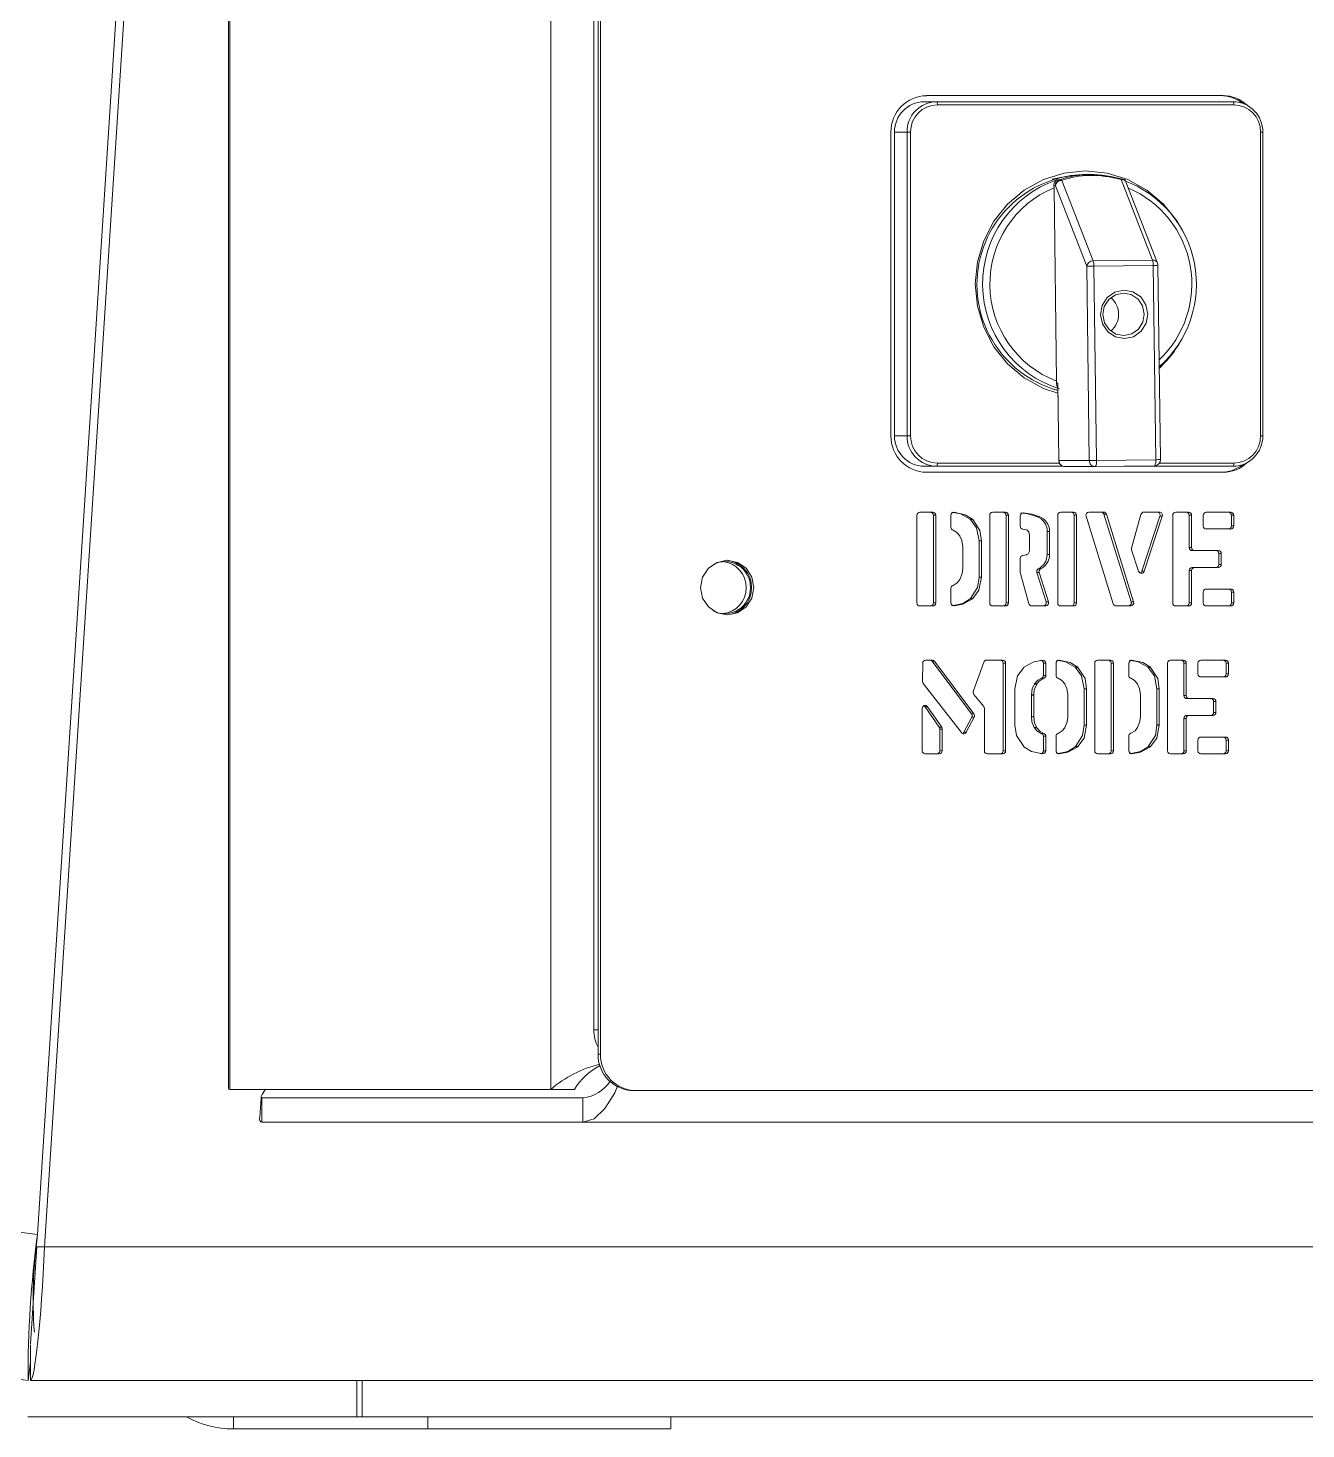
# Model space of a CAD drawing. Header units: millimetres. Extents: x 0 to 197, y 0 to 196.
# Drawn here: x 75.11 to 80.37, y 146.33 to 152.1 of the extents above; entities that cross this region are included whole.
import ezdxf

# ---------------------------------------------------------------- set-up
doc = ezdxf.new("R2010")
doc.units = ezdxf.units.MM

msp = doc.modelspace()

# ---------------------------------------------------------------- linework, layer by layer
at = {"color": 7, "linetype": 'Continuous', "lineweight": 15}
for p, q in [((75.9398, 156.3558), (75.9398, 147.7327)), ((75.9453, 147.7296), (75.9453, 156.3589)), ((77.2664, 147.7296), (77.2664, 156.3589)), ((77.4432, 156.2143), (77.4432, 147.9743)), ((77.4605, 156.2143), (77.4605, 147.8743)), ((77.4605, 156.2143), (77.4605, 147.9743)), ((77.4703, 156.2143), (77.4703, 147.8743)), ((75.1832, 147.0818), (75.7574, 155.9818)), ((75.7151, 155.8318), (75.1539, 147.1318)), ((80.0328, 151.8193), (78.8125, 151.8193)), ((78.8028, 151.7943), (78.8543, 151.7943)), ((78.8543, 151.7943), (80.0745, 151.7943)), ((80.0772, 151.7818), (78.857, 151.7818)), ((78.6661, 151.6693), (78.6661, 150.4193)), ((78.6807, 151.6693), (78.6807, 150.4193)), ((78.7323, 151.6693), (78.6807, 151.6693)), ((78.7323, 150.4193), (78.7323, 151.6693)), ((78.7472, 151.6693), (78.7323, 151.6693)), ((78.7472, 151.6693), (78.7472, 150.4193)), ((80.1871, 150.4193), (80.1871, 151.6693)), ((80.1968, 150.4193), (80.1968, 151.6693)), ((79.3485, 151.4725), (79.3595, 151.4725)), ((79.4874, 151.4943), (79.4563, 151.4943)), ((79.7424, 151.1423), (79.6135, 151.4738)), ((79.7633, 151.1297), (79.6304, 151.4714)), ((79.3367, 151.4484), (79.3371, 151.4399)), ((79.3426, 151.4484), (79.3367, 151.4484)), ((79.3371, 151.4399), (79.3476, 150.6446)), ((79.4716, 151.117), (79.3426, 151.4484)), ((79.3695, 151.4704), (79.4984, 151.1389)), ((79.4984, 151.1389), (79.7424, 151.1423)), ((79.4821, 150.3173), (79.4716, 151.117)), ((79.7454, 151.1207), (79.5014, 151.1173)), ((79.5014, 151.1173), (79.512, 150.3176)), ((79.756, 150.321), (79.7454, 151.1207)), ((79.7756, 150.3214), (79.765, 151.121)), ((79.33, 150.6133), (79.353, 150.6069)), ((79.3476, 150.6446), (79.3475, 150.6361)), ((79.3475, 150.6361), (79.3532, 150.6361)), ((79.3527, 150.6307), (79.3568, 150.3173)), ((79.3532, 150.6361), (79.3574, 150.3173)), ((78.6807, 150.4193), (78.7323, 150.4193)), ((78.7472, 150.4193), (78.7323, 150.4193)), ((79.512, 150.3176), (79.756, 150.321)), ((78.8543, 150.2943), (78.8028, 150.2943)), ((78.8125, 150.2693), (80.0328, 150.2693)), ((79.3729, 150.2943), (78.8543, 150.2943)), ((79.3574, 150.3173), (79.4821, 150.3173)), ((79.5069, 150.2926), (79.3821, 150.2926)), ((79.7509, 150.296), (79.5069, 150.2926)), ((80.0745, 150.2943), (79.6239, 150.2943)), ((78.7731, 149.7318), (78.7731, 150.0926)), ((78.7853, 150.1051), (78.8382, 150.1051)), ((78.8504, 150.0926), (78.8406, 150.0926)), ((78.8406, 149.7318), (78.8406, 150.0926)), ((78.8504, 150.0926), (78.8504, 149.7318)), ((78.9132, 150.0423), (78.9132, 150.0922)), ((79.0725, 149.7318), (79.0725, 150.0926)), ((79.0847, 150.1051), (79.1376, 150.1051)), ((79.1498, 150.0926), (79.14, 150.0926)), ((79.14, 149.7318), (79.14, 150.0926)), ((79.1498, 150.0926), (79.1498, 149.7318)), ((79.1981, 150.0478), (79.1981, 150.0895)), ((79.2654, 150.0877), (79.2752, 150.0877)), ((79.2757, 150.0875), (79.2659, 150.0875)), ((79.3526, 149.7318), (79.3526, 150.0926)), ((79.3648, 150.1051), (79.4177, 150.1051)), ((79.4299, 150.0926), (79.4201, 150.0926)), ((79.4201, 149.7318), (79.4201, 150.0926)), ((79.4299, 150.0926), (79.4299, 149.7318)), ((79.5809, 149.728), (79.4688, 150.0888)), ((79.4804, 150.1051), (79.5409, 150.1051)), ((79.5526, 150.0964), (79.5428, 150.0964)), ((79.6549, 149.7356), (79.5428, 150.0964)), ((79.5526, 150.0964), (79.6647, 149.7356)), ((79.656, 149.9575), (79.6951, 150.0961)), ((79.6988, 149.8619), (79.7729, 150.0887)), ((79.7068, 150.1051), (79.7711, 150.1051)), ((79.7827, 150.0887), (79.7086, 149.8619)), ((79.7827, 150.0887), (79.7729, 150.0887)), ((79.8259, 149.7318), (79.8259, 150.0926)), ((79.8381, 150.1051), (79.8909, 150.1051)), ((79.9031, 150.0926), (79.8934, 150.0926)), ((79.8934, 149.9593), (79.8934, 150.0926)), ((79.9031, 150.0926), (79.9031, 149.9593)), ((79.9514, 150.0484), (79.9514, 150.0926)), ((79.9636, 150.1051), (80.0648, 150.1051)), ((80.077, 150.0926), (80.0672, 150.0926)), ((80.0672, 150.0484), (80.0672, 150.0926)), ((80.077, 150.0926), (80.077, 150.0484)), ((78.9925, 150.0757), (79.0023, 150.0757)), ((79.0029, 150.0752), (78.9931, 150.0752)), ((80.0648, 150.0359), (79.9636, 150.0359)), ((80.0672, 150.0484), (80.077, 150.0484)), ((79.029, 149.987), (79.0387, 149.987)), ((79.0387, 149.9868), (79.029, 149.9868)), ((79.029, 149.8382), (79.029, 149.9868)), ((79.0387, 149.9868), (79.0387, 149.8382)), ((79.2367, 149.952), (79.2367, 150.0098)), ((79.3091, 150.0261), (79.3188, 150.0261)), ((79.3188, 150.0257), (79.3091, 150.0257)), ((79.3091, 149.9309), (79.3091, 150.0257)), ((79.3188, 150.0257), (79.3188, 149.9309)), ((78.9615, 149.873), (78.9615, 149.9617)), ((79.1981, 149.8567), (79.1981, 149.9143)), ((79.3091, 149.9309), (79.3188, 149.9309)), ((79.3188, 149.9305), (79.3091, 149.9305)), ((79.6855, 149.8618), (79.6561, 149.95)), ((79.8934, 149.9593), (79.9031, 149.9593)), ((79.9153, 149.9468), (79.9056, 149.9468)), ((79.9153, 149.9468), (80.0131, 149.9468)), ((80.0253, 149.9343), (80.0155, 149.9343)), ((80.0155, 149.8901), (80.0155, 149.9343)), ((80.0253, 149.9343), (80.0253, 149.8901)), ((79.2764, 149.8571), (79.2666, 149.8571)), ((79.3047, 149.7356), (79.2666, 149.8571)), ((79.2722, 149.8718), (79.2819, 149.8718)), ((79.2764, 149.8571), (79.3145, 149.7356)), ((79.6988, 149.8619), (79.7086, 149.8619)), ((79.9031, 149.8651), (79.8934, 149.8651)), ((79.8934, 149.7318), (79.8934, 149.8651)), ((79.9031, 149.8651), (79.9031, 149.7318)), ((79.9056, 149.8776), (79.9153, 149.8776)), ((80.0131, 149.8776), (79.9153, 149.8776)), ((80.0155, 149.8901), (80.0253, 149.8901)), ((79.029, 149.8382), (79.0387, 149.8382)), ((79.0387, 149.838), (79.029, 149.838)), ((79.2336, 149.7283), (79.1986, 149.8532)), ((78.9132, 149.7322), (78.9132, 149.792)), ((79.0023, 149.7487), (78.9925, 149.7487)), ((78.9931, 149.7492), (79.0029, 149.7492)), ((79.9514, 149.7318), (79.9514, 149.776)), ((79.9636, 149.7885), (80.0648, 149.7885)), ((80.077, 149.776), (80.0672, 149.776)), ((80.0672, 149.7318), (80.0672, 149.776)), ((80.077, 149.776), (80.077, 149.7318)), ((78.8382, 149.7193), (78.7853, 149.7193)), ((78.8406, 149.7318), (78.8504, 149.7318)), ((79.1376, 149.7193), (79.0847, 149.7193)), ((79.14, 149.7318), (79.1498, 149.7318)), ((79.3028, 149.7193), (79.2453, 149.7193)), ((79.3047, 149.7356), (79.3145, 149.7356)), ((79.4177, 149.7193), (79.3648, 149.7193)), ((79.4201, 149.7318), (79.4299, 149.7318)), ((79.6531, 149.7193), (79.5925, 149.7193)), ((79.6549, 149.7356), (79.6647, 149.7356)), ((79.8909, 149.7193), (79.8381, 149.7193)), ((79.8934, 149.7318), (79.9031, 149.7318)), ((80.0648, 149.7193), (79.9636, 149.7193)), ((80.0672, 149.7318), (80.077, 149.7318)), ((78.7965, 149.4076), (78.7967, 149.4837)), ((78.8089, 149.4961), (78.8357, 149.4961)), ((78.8454, 149.4912), (78.8356, 149.4912)), ((78.9976, 149.2753), (78.8356, 149.4912)), ((78.8454, 149.4912), (79.0073, 149.2753)), ((79.0595, 149.4961), (79.1255, 149.4961)), ((79.1377, 149.4836), (79.128, 149.4836)), ((79.128, 149.1228), (79.128, 149.4836)), ((79.1377, 149.4836), (79.1377, 149.1228)), ((79.3034, 149.4832), (79.2937, 149.4832)), ((79.2937, 149.4333), (79.2937, 149.4832)), ((79.3034, 149.4832), (79.3034, 149.4333)), ((79.3454, 149.4332), (79.3454, 149.4832)), ((79.4248, 149.4666), (79.4346, 149.4666)), ((79.4351, 149.4661), (79.4254, 149.4661)), ((79.5047, 149.1228), (79.5047, 149.4836)), ((79.5169, 149.4961), (79.5698, 149.4961)), ((79.582, 149.4836), (79.5722, 149.4836)), ((79.5722, 149.1228), (79.5722, 149.4836)), ((79.582, 149.4836), (79.582, 149.1228)), ((79.6448, 149.4333), (79.6448, 149.4832)), ((79.7241, 149.4667), (79.7339, 149.4667)), ((79.7345, 149.4662), (79.7247, 149.4662)), ((79.8041, 149.1228), (79.8041, 149.4836)), ((79.8163, 149.4961), (79.8692, 149.4961)), ((79.8814, 149.4836), (79.8716, 149.4836)), ((79.8716, 149.3503), (79.8716, 149.4836)), ((79.8814, 149.4836), (79.8814, 149.3503)), ((79.9297, 149.4394), (79.9297, 149.4836)), ((79.9419, 149.4961), (80.043, 149.4961)), ((80.0552, 149.4836), (80.0455, 149.4836)), ((80.0455, 149.4394), (80.0455, 149.4836)), ((80.0552, 149.4836), (80.0552, 149.4394)), ((78.956, 149.198), (78.7991, 149.3998)), ((79.2661, 149.3974), (79.2563, 149.3974)), ((79.2566, 149.3979), (79.2664, 149.3979)), ((79.2948, 149.4213), (79.2851, 149.4213)), ((79.2937, 149.4333), (79.3034, 149.4333)), ((80.043, 149.4269), (79.9419, 149.4269)), ((80.0455, 149.4394), (80.0552, 149.4394)), ((79.048, 149.3047), (79.0072, 149.3552)), ((79.1764, 149.2289), (79.1764, 149.3775)), ((79.2439, 149.3529), (79.2536, 149.3529)), ((79.2536, 149.3525), (79.2439, 149.3525)), ((79.2439, 149.2634), (79.2439, 149.3525)), ((79.2536, 149.3525), (79.2536, 149.2634)), ((79.3937, 149.2634), (79.3937, 149.3525)), ((79.4612, 149.3778), (79.4709, 149.3778)), ((79.4709, 149.3776), (79.4612, 149.3776)), ((79.4612, 149.2288), (79.4612, 149.3776)), ((79.4709, 149.3776), (79.4709, 149.2288)), ((79.6931, 149.264), (79.6931, 149.3527)), ((79.7606, 149.378), (79.7703, 149.378)), ((79.7703, 149.3778), (79.7606, 149.3778)), ((79.7606, 149.2292), (79.7606, 149.3778)), ((79.7703, 149.3778), (79.7703, 149.2292)), ((79.8716, 149.3503), (79.8814, 149.3503)), ((79.8936, 149.3378), (79.8838, 149.3378)), ((79.8936, 149.3378), (79.9914, 149.3378)), ((78.7949, 149.1228), (78.7949, 149.2973)), ((78.8171, 149.3044), (78.8073, 149.3044)), ((78.865, 149.2198), (78.8073, 149.3044)), ((78.8171, 149.3044), (78.8748, 149.2198)), ((79.0508, 149.1228), (79.0508, 149.2968)), ((80.0036, 149.3253), (79.9938, 149.3253)), ((79.9938, 149.2811), (79.9938, 149.3253)), ((79.9938, 149.2811), (80.0036, 149.2811)), ((80.0036, 149.3253), (80.0036, 149.2811)), ((78.9666, 149.1999), (78.9987, 149.2618)), ((79.0084, 149.2618), (78.9763, 149.1999)), ((78.9976, 149.2753), (79.0073, 149.2753)), ((79.0084, 149.2618), (78.9987, 149.2618)), ((79.2439, 149.2634), (79.2536, 149.2634)), ((79.2536, 149.263), (79.2439, 149.263)), ((79.4612, 149.2288), (79.4709, 149.2288)), ((79.4709, 149.2286), (79.4612, 149.2286)), ((79.7606, 149.2292), (79.7703, 149.2292)), ((79.7703, 149.229), (79.7606, 149.229)), ((79.8814, 149.2561), (79.8716, 149.2561)), ((79.8716, 149.1228), (79.8716, 149.2561)), ((79.8814, 149.2561), (79.8814, 149.1228)), ((79.8838, 149.2686), (79.8936, 149.2686)), ((79.9914, 149.2686), (79.8936, 149.2686)), ((54.5492, 149.1962), (75.1152, 146.5318)), ((78.865, 149.2198), (78.8748, 149.2198)), ((78.877, 149.2126), (78.8672, 149.2126)), ((78.8672, 149.1228), (78.8672, 149.2126)), ((78.877, 149.2126), (78.877, 149.1228)), ((78.9666, 149.1999), (78.9763, 149.1999)), ((79.256, 149.2182), (79.2658, 149.2182)), ((79.2661, 149.2177), (79.2563, 149.2177)), ((79.2849, 149.1945), (79.2947, 149.1945)), ((79.3034, 149.1825), (79.2937, 149.1825)), ((79.2937, 149.1232), (79.2937, 149.1825)), ((79.3034, 149.1825), (79.3034, 149.1232)), ((79.3454, 149.1232), (79.3454, 149.1828)), ((79.6448, 149.1232), (79.6448, 149.183)), ((79.9297, 149.1228), (79.9297, 149.167)), ((79.9419, 149.1795), (80.043, 149.1795)), ((80.0552, 149.167), (80.0455, 149.167)), ((80.0455, 149.1228), (80.0455, 149.167)), ((80.0552, 149.167), (80.0552, 149.1228)), ((78.8648, 149.1103), (78.8071, 149.1103)), ((78.8672, 149.1228), (78.877, 149.1228)), ((79.1255, 149.1103), (79.063, 149.1103)), ((79.128, 149.1228), (79.1377, 149.1228)), ((79.2937, 149.1232), (79.3034, 149.1232)), ((79.4345, 149.1395), (79.4248, 149.1395)), ((79.4254, 149.14), (79.4352, 149.14)), ((79.5698, 149.1103), (79.5169, 149.1103)), ((79.5722, 149.1228), (79.582, 149.1228)), ((79.7339, 149.1397), (79.7241, 149.1397)), ((79.7247, 149.1402), (79.7345, 149.1402)), ((79.8692, 149.1103), (79.8163, 149.1103)), ((79.8716, 149.1228), (79.8814, 149.1228)), ((80.043, 149.1103), (79.9419, 149.1103)), ((80.0455, 149.1228), (80.0552, 149.1228)), ((77.4432, 147.9743), (77.4605, 147.9743)), ((77.4605, 147.8743), (77.4703, 147.8743)), ((75.9453, 147.7296), (77.2664, 147.7296)), ((77.364, 147.7296), (77.2664, 147.7296)), ((77.6167, 147.7243), (77.6069, 147.7243)), ((77.6167, 147.7243), (94.2021, 147.7243)), ((76.0774, 147.5943), (76.0774, 147.6943)), ((76.0774, 147.6943), (77.3985, 147.6943)), ((77.3985, 147.6943), (77.3985, 147.5943)), ((77.3985, 147.5943), (76.0774, 147.5943)), ((94.2663, 147.5943), (77.3985, 147.5943)), ((75.1249, 146.6818), (75.1507, 147.0818)), ((75.1507, 147.0818), (75.1832, 147.0818)), ((75.1249, 146.6781), (75.1249, 146.5318)), ((75.1249, 146.6065), (75.1152, 146.5318)), ((75.1249, 146.5318), (75.4749, 146.5318)), ((75.4749, 146.5318), (76.4678, 146.5318)), ((76.4678, 146.5318), (76.4678, 146.3818)), ((76.4894, 146.5318), (76.4678, 146.5318)), ((76.4894, 146.3818), (76.4894, 146.5318)), ((76.4894, 146.5318), (81.6081, 146.5318)), ((75.1144, 146.3818), (76.4678, 146.3818)), ((76.4678, 146.3818), (76.4894, 146.3818)), ((76.4894, 146.3818), (81.6081, 146.3818)), ((76.7603, 146.3818), (76.7603, 146.3318)), ((77.7603, 146.3318), (77.7603, 146.3818)), ((75.9603, 146.3318), (76.7603, 146.3318)), ((76.7603, 146.3318), (77.7603, 146.3318))]:
    msp.add_line(p, q, dxfattribs=at)
at = {"color": 8, "linetype": 'Continuous', "lineweight": 15}
for p, q in [((80.1968, 151.6693), (80.1871, 151.6693)), ((80.1968, 150.4193), (80.1871, 150.4193)), ((78.857, 150.3068), (79.3593, 150.3068)), ((79.7711, 150.3068), (80.0772, 150.3068)), ((78.9261, 150.1047), (78.9247, 150.1047)), ((79.2109, 150.102), (79.2097, 150.102)), ((54.7833, 149.7708), (75.1539, 147.1318)), ((78.9247, 149.7197), (78.9261, 149.7197)), ((79.3583, 149.4957), (79.3569, 149.4957)), ((79.6577, 149.4957), (79.6563, 149.4957)), ((79.3569, 149.1107), (79.3583, 149.1107)), ((79.6563, 149.1107), (79.6577, 149.1107)), ((75.1832, 147.0818), (153.5584, 147.0818)), ((75.9603, 146.3818), (75.9603, 146.3318))]:
    msp.add_line(p, q, dxfattribs=at)
at = {"color": 8, "linetype": 'Continuous', "lineweight": 15, "flags": 128}
for points in [[(79.3531, 150.5942), (79.2934, 150.6147), (79.2149, 150.6576), (79.1461, 150.7155), (79.0897, 150.7859), (79.0477, 150.8663), (79.0219, 150.9536), (79.0132, 151.0443), (79.0219, 151.135), (79.0477, 151.2222), (79.0897, 151.3026), (79.1461, 151.3731), (79.2149, 151.4309), (79.2934, 151.4739), (79.3786, 151.5003), (79.4671, 151.5093), (79.5557, 151.5003), (79.6408, 151.4739), (79.7193, 151.4309), (79.7881, 151.3731), (79.8445, 151.3026), (79.8772, 151.2437)], [(79.3574, 150.3173), (79.3568, 150.3173), (79.3568, 150.3173)]]:
    msp.add_lwpolyline(points, dxfattribs=at)
at = {"color": 7, "linetype": 'Continuous', "lineweight": 15, "flags": 128}
for points in [[(79.4563, 151.4943), (79.4059, 151.4913), (79.33, 151.4753)], [(79.5472, 151.4871), (79.501, 151.4944), (79.4563, 151.4968)], [(79.6254, 151.4741), (79.629, 151.4724), (79.6302, 151.4713)], [(79.6274, 150.8193), (79.5899, 150.8264), (79.558, 150.8476), (79.5364, 150.8798), (79.5284, 150.9179), (79.5354, 150.9563), (79.5561, 150.989), (79.5875, 151.0111), (79.6247, 151.0193), (79.6622, 151.0122), (79.6941, 150.9909), (79.7157, 150.9588), (79.7237, 150.9206), (79.7167, 150.8823), (79.696, 150.8495), (79.6646, 150.8274), (79.6274, 150.8193)], [(79.6245, 150.8318), (79.6571, 150.8389), (79.6845, 150.8583), (79.7027, 150.8869), (79.7087, 150.9205), (79.7018, 150.9539), (79.6829, 150.982), (79.6549, 151.0006), (79.6222, 151.0068), (79.5896, 150.9997), (79.5621, 150.9803), (79.544, 150.9517), (79.5379, 150.9181), (79.5449, 150.8847), (79.5638, 150.8566), (79.5917, 150.838), (79.6245, 150.8318)], [(78.9925, 150.0757), (78.9521, 150.0982), (78.9164, 150.1047)], [(78.9261, 150.1047), (78.9712, 150.0948), (79.0023, 150.0757)], [(79.2654, 150.0877), (79.23, 150.0987), (79.2011, 150.102)], [(79.2109, 150.102), (79.2476, 150.097), (79.2752, 150.0877)], [(78.9491, 150.0071), (78.9357, 150.0228), (78.9216, 150.0304)], [(79.029, 149.987), (79.0185, 150.0408), (78.9931, 150.0752)], [(79.0029, 150.0752), (79.0325, 150.0298), (79.0387, 149.987)], [(79.2235, 150.0326), (79.2153, 150.0344), (79.2087, 150.0354)], [(79.2367, 150.0104), (79.2335, 150.0245), (79.2299, 150.0289), (79.2252, 150.0319)], [(78.9615, 149.9621), (78.9578, 149.9879), (78.9495, 150.0065)], [(79.2088, 149.9267), (79.217, 149.9279), (79.2232, 149.9295)], [(78.1024, 149.7946), (78.094, 149.8377), (78.0702, 149.8742), (78.0346, 149.8986), (77.9925, 149.9071), (77.9505, 149.8986), (77.9149, 149.8742), (77.8911, 149.8377), (77.8827, 149.7946), (77.8911, 149.7516), (77.9149, 149.7151), (77.9505, 149.6907), (77.9925, 149.6821), (78.0346, 149.6907), (78.0702, 149.7151), (78.094, 149.7516), (78.1024, 149.7946)], [(78.9495, 149.8279), (78.9593, 149.8521), (78.9615, 149.8726)], [(78.9216, 149.8039), (78.9391, 149.8144), (78.9492, 149.8273)], [(78.9931, 149.7492), (79.0228, 149.795), (79.029, 149.838)], [(79.0387, 149.838), (79.0283, 149.7839), (79.0029, 149.7492)], [(78.9164, 149.7197), (78.9614, 149.7296), (78.9925, 149.7487)], [(79.0023, 149.7487), (78.9619, 149.7262), (78.9261, 149.7197)], [(79.0051, 149.3676), (79.0294, 149.4348), (79.048, 149.4877)], [(79.1764, 149.3779), (79.1871, 149.4318), (79.2128, 149.4661)], [(79.2133, 149.4666), (79.2543, 149.4892), (79.2905, 149.4957)], [(79.4248, 149.4666), (79.3844, 149.4892), (79.3485, 149.4957)], [(79.3583, 149.4957), (79.4035, 149.4858), (79.4346, 149.4666)], [(79.4612, 149.3778), (79.4508, 149.4317), (79.4254, 149.4661)], [(79.4351, 149.4661), (79.4648, 149.4207), (79.4709, 149.3778)], [(79.7241, 149.4667), (79.6837, 149.4892), (79.6479, 149.4957)], [(79.6577, 149.4957), (79.7028, 149.4858), (79.7339, 149.4667)], [(79.7606, 149.378), (79.7501, 149.4318), (79.7247, 149.4662)], [(79.7345, 149.4662), (79.7641, 149.4208), (79.7703, 149.378)], [(79.2439, 149.3529), (79.2477, 149.3788), (79.2563, 149.3974)], [(79.2661, 149.3974), (79.256, 149.3733), (79.2536, 149.3529)], [(79.2566, 149.3979), (79.2706, 149.4137), (79.2851, 149.4213)], [(79.2948, 149.4213), (79.2769, 149.4107), (79.2664, 149.3979)], [(79.3813, 149.3979), (79.3679, 149.4136), (79.3538, 149.4213)], [(79.3937, 149.3529), (79.39, 149.3788), (79.3816, 149.3974)], [(79.6807, 149.3981), (79.6673, 149.4138), (79.6532, 149.4214)], [(79.6931, 149.3531), (79.6894, 149.3789), (79.6811, 149.3975)], [(78.8073, 149.3044), (78.8046, 149.3072), (78.8022, 149.3087)], [(79.2127, 149.14), (79.1827, 149.1855), (79.1764, 149.2285)], [(79.256, 149.2182), (79.2461, 149.2424), (79.2439, 149.263)], [(79.2536, 149.263), (79.2573, 149.237), (79.2658, 149.2182)], [(79.3816, 149.2184), (79.3914, 149.2425), (79.3937, 149.2629)], [(79.4254, 149.14), (79.455, 149.1856), (79.4612, 149.2286)], [(79.4709, 149.2286), (79.4606, 149.1746), (79.4352, 149.14)], [(79.6811, 149.2189), (79.6909, 149.2431), (79.6931, 149.2636)], [(79.7247, 149.1402), (79.7544, 149.186), (79.7606, 149.229)], [(79.7703, 149.229), (79.7599, 149.1749), (79.7345, 149.1402)], [(79.2849, 149.1945), (79.2668, 149.2048), (79.2563, 149.2177)], [(79.2661, 149.2177), (79.28, 149.2019), (79.2947, 149.1945)], [(79.354, 149.1948), (79.3713, 149.2052), (79.3813, 149.2179)], [(79.6532, 149.1949), (79.6707, 149.2054), (79.6807, 149.2183)], [(79.2905, 149.1107), (79.2449, 149.1205), (79.2134, 149.1395)], [(79.3485, 149.1107), (79.3936, 149.1205), (79.4248, 149.1395)], [(79.4345, 149.1395), (79.3941, 149.1171), (79.3583, 149.1107)], [(79.6479, 149.1107), (79.693, 149.1206), (79.7241, 149.1397)], [(79.7339, 149.1397), (79.6934, 149.1172), (79.6577, 149.1107)], [(77.3985, 147.5943), (77.445, 147.6089), (77.4892, 147.6509), (77.5293, 147.7151), (77.5413, 147.7421)]]:
    msp.add_lwpolyline(points, dxfattribs=at)
at = {"color": 7, "linetype": 'Continuous', "lineweight": 15}
for centre, radius, start, end in [((78.8143, 151.671), 0.1482, 90.6987, 180.68206), ((80.0228, 151.6749), 0.1444, 51.64485, 89.9052), ((80.0325, 151.6747), 0.1446, 46.45822, 89.8855), ((78.8043, 151.6707), 0.1235, 90.6987, 180.68206), ((78.8558, 151.6707), 0.1235, 90.6987, 180.68206), ((78.8584, 151.6706), 0.1112, 90.6987, 180.68206), ((78.8406, 151.7847), 0.0167, 349.73232, 34.7468), ((80.0608, 151.7847), 0.0167, 349.73232, 34.7468), ((80.073, 151.6707), 0.1235, 359.31794, 89.3013), ((80.0759, 151.6706), 0.1112, 359.31794, 89.3013), ((79.4718, 151.0425), 0.4519, 77.23455, 254.75844), ((79.496, 151.0444), 0.4529, 109.00641, 252.50747), ((79.3592, 151.4524), 0.0229, 118.0159, 189.97249), ((79.3676, 151.4489), 0.025, 108.79164, 181.16699), ((79.3619, 151.4594), 0.0134, 55.51901, 100.08721), ((79.6199, 151.4559), 0.0189, 73.02547, 109.62111), ((79.5012, 151.0443), 0.4282, 112.52241, 248.99147), ((79.3691, 151.4435), 0.0269, 89.14543, 169.52735), ((79.469, 151.0435), 0.4543, 311.58268, 70.02123), ((79.498, 151.1121), 0.0269, 89.14543, 169.52735), ((79.4312, 151.1186), 0.0702, 358.93331, 16.83372), ((79.6752, 151.122), 0.0702, 358.93331, 16.83372), ((79.74, 151.1207), 0.025, 0.75694, 21.25508), ((79.4413, 155.101), 3.9842, 270.43542, 270.86437), ((79.5146, 150.9193), 0.0886, 309.11683, 50.88317), ((79.3687, 150.6329), 0.0215, 171.41044, 222.2992), ((78.8143, 150.4175), 0.1482, 179.31794, 269.3013), ((78.8043, 150.4178), 0.1235, 179.31794, 269.3013), ((78.8558, 150.4178), 0.1235, 179.31794, 269.3013), ((78.8584, 150.4179), 0.1112, 179.31794, 269.3013), ((80.073, 150.4178), 0.1235, 270.6987, 0.68206), ((80.0759, 150.4179), 0.1112, 270.6987, 0.68206), ((79.7506, 150.321), 0.025, 270.79432, 0.75694), ((79.7235, 150.3146), 0.0331, 325.82888, 11.13963), ((78.8406, 150.3038), 0.0167, 325.2532, 10.26768), ((79.3818, 150.3176), 0.025, 180.75694, 270), ((79.3821, 150.3173), 0.0247, 180.06828, 270.10182), ((79.4519, 154.3014), 3.9842, 270.43542, 270.86437), ((79.5068, 150.3173), 0.0247, 180.06828, 270.10182), ((79.4795, 150.3112), 0.0331, 325.82888, 11.13963), ((80.0228, 150.4136), 0.1444, 270.0948, 308.3551), ((80.0325, 150.4139), 0.1446, 270.11451, 313.54187), ((80.0608, 150.3038), 0.0167, 325.2532, 10.26768), ((78.7855, 150.0928), 0.0124, 90.6987, 180.68206), ((78.8283, 150.0928), 0.0124, 359.31794, 89.3013), ((78.8381, 150.0928), 0.0124, 359.31794, 89.3013), ((78.9255, 150.0924), 0.0123, 87.23173, 180.7379), ((79.0849, 150.0928), 0.0124, 90.6987, 180.68206), ((79.1277, 150.0928), 0.0124, 359.31794, 89.3013), ((79.1375, 150.0928), 0.0124, 359.31794, 89.3013), ((79.2104, 150.0896), 0.0123, 88.04276, 180.72482), ((79.2606, 150.0766), 0.0121, 63.6207, 66.1599), ((79.2441, 150.0263), 0.065, 359.87379, 70.36935), ((79.2703, 150.0766), 0.0121, 63.6207, 66.1599), ((79.2533, 150.0259), 0.0655, 0.22698, 70.01616), ((79.365, 150.0928), 0.0124, 90.6987, 180.68206), ((79.4078, 150.0928), 0.0124, 359.31794, 89.3013), ((79.4175, 150.0928), 0.0124, 359.31794, 89.3013), ((79.4806, 150.0927), 0.0124, 90.9758, 197.99188), ((79.5311, 150.0929), 0.0122, 16.76405, 89.57217), ((79.5408, 150.0929), 0.0122, 16.76405, 89.57217), ((79.7069, 150.0929), 0.0122, 90.44954, 164.73904), ((79.7611, 150.0927), 0.0125, 341.1821, 89.01174), ((79.7709, 150.0927), 0.0125, 341.1821, 89.01174), ((79.8382, 150.0928), 0.0124, 90.6987, 180.68206), ((79.881, 150.0928), 0.0124, 359.31794, 89.3013), ((79.8908, 150.0928), 0.0124, 359.31794, 89.3013), ((79.9638, 150.0928), 0.0124, 90.6987, 180.68206), ((80.0549, 150.0928), 0.0124, 359.31794, 89.3013), ((80.0646, 150.0928), 0.0124, 359.31794, 89.3013), ((78.9257, 150.0422), 0.0125, 179.59591, 251.02511), ((78.9847, 150.0662), 0.0123, 47.00064, 50.53214), ((78.9945, 150.0662), 0.0123, 47.00064, 50.53214), ((79.2105, 150.0476), 0.0124, 179.43621, 261.83198), ((79.2196, 150.0212), 0.012, 62.60055, 71.15237), ((79.9638, 150.0482), 0.0124, 179.31794, 269.3013), ((80.0549, 150.0482), 0.0124, 270.6987, 0.68206), ((80.0646, 150.0482), 0.0124, 270.6987, 0.68206), ((78.9385, 150.0004), 0.0126, 29.02287, 32.37956), ((79.0162, 149.9868), 0.0128, 360, 1.0008), ((79.0259, 149.9868), 0.0128, 360, 1.0008), ((79.2239, 150.0098), 0.0128, 359.99998, 2.51249), ((79.2963, 150.0257), 0.0128, 359.99999, 2.07712), ((79.306, 150.0257), 0.0128, 359.99999, 2.07712), ((78.9487, 149.9617), 0.0128, 359.99999, 1.90263), ((79.2105, 149.9145), 0.0124, 97.72447, 180.57069), ((79.2194, 149.9409), 0.012, 288.43134, 297.8274), ((79.2157, 149.9492), 0.0211, 296.08692, 5.95734), ((79.2239, 149.952), 0.0128, 357.57946, 0.00002), ((79.2412, 149.9322), 0.0679, 297.1373, 358.5497), ((79.2528, 149.9311), 0.0661, 296.2057, 359.4813), ((79.2963, 149.9309), 0.0128, 358.07893, 0.00001), ((79.306, 149.9309), 0.0128, 358.07893, 0.00001), ((79.6683, 149.954), 0.0128, 164.23248, 198.3931), ((79.9057, 149.9592), 0.0124, 179.31794, 269.3013), ((79.9155, 149.9592), 0.0124, 179.31794, 269.3013), ((80.0032, 149.9345), 0.0124, 359.31794, 89.3013), ((80.0129, 149.9345), 0.0124, 359.31794, 89.3013), ((77.9827, 149.7968), 0.105, 358.82557, 117.66486), ((77.9639, 149.7958), 0.1064, 359.35766, 84.52463), ((77.9813, 149.7959), 0.1113, 359.33911, 86.73492), ((78.9487, 149.873), 0.0128, 358.04626, 0.00001), ((79.2109, 149.8567), 0.0128, 179.99437, 195.65184), ((79.2786, 149.8609), 0.0126, 120.80444, 197.64859), ((79.2884, 149.8609), 0.0126, 120.80444, 197.64859), ((79.697, 149.8655), 0.0121, 197.68859, 342.64953), ((79.6871, 149.8657), 0.0124, 294.29337, 342.15694), ((79.9057, 149.8652), 0.0124, 90.6987, 180.68206), ((79.9155, 149.8652), 0.0124, 90.6987, 180.68206), ((80.0032, 149.8899), 0.0124, 270.6987, 0.68206), ((80.0129, 149.8899), 0.0124, 270.6987, 0.68206), ((78.9257, 149.7921), 0.0125, 109.09483, 180.40242), ((78.9385, 149.8339), 0.0126, 328.1197, 331.16727), ((79.0162, 149.8382), 0.0128, 358.99637, 0), ((79.0259, 149.8382), 0.0128, 358.99637, 0), ((77.9827, 149.7925), 0.105, 242.33535, 1.17443), ((77.9639, 149.7934), 0.1064, 275.47537, 0.64234), ((77.9813, 149.7933), 0.1113, 273.26508, 0.66089), ((78.9847, 149.7582), 0.0123, 309.4674, 313.27334), ((78.9945, 149.7582), 0.0123, 309.4674, 313.27334), ((79.9638, 149.7762), 0.0124, 90.6987, 180.68206), ((80.0549, 149.7762), 0.0124, 359.31794, 89.3013), ((80.0646, 149.7762), 0.0124, 359.31794, 89.3013), ((78.7855, 149.7316), 0.0124, 179.31794, 269.3013), ((78.8283, 149.7316), 0.0124, 270.6987, 0.68206), ((78.8381, 149.7316), 0.0124, 270.6987, 0.68206), ((78.9255, 149.732), 0.0123, 179.2621, 272.76827), ((79.0849, 149.7316), 0.0124, 179.31794, 269.3013), ((79.1277, 149.7316), 0.0124, 270.6987, 0.68206), ((79.1375, 149.7316), 0.0124, 270.6987, 0.68206), ((79.2454, 149.7315), 0.0123, 195.14269, 269.54874), ((79.2929, 149.7317), 0.0124, 270.97797, 18.13521), ((79.3026, 149.7317), 0.0124, 270.97797, 18.13521), ((79.365, 149.7316), 0.0124, 179.31794, 269.3013), ((79.4078, 149.7316), 0.0124, 270.6987, 0.68206), ((79.4175, 149.7316), 0.0124, 270.6987, 0.68206), ((79.5926, 149.7315), 0.0122, 196.76405, 269.57217), ((79.6431, 149.7317), 0.0124, 270.9758, 17.99188), ((79.6529, 149.7317), 0.0124, 270.9758, 17.99188), ((79.8382, 149.7316), 0.0124, 179.31794, 269.3013), ((79.881, 149.7316), 0.0124, 270.6987, 0.68206), ((79.8908, 149.7316), 0.0124, 270.6987, 0.68206), ((79.9638, 149.7316), 0.0124, 179.31794, 269.3013), ((80.0549, 149.7316), 0.0124, 270.6987, 0.68206), ((80.0646, 149.7316), 0.0124, 270.6987, 0.68206), ((78.8091, 149.4838), 0.0124, 90.69564, 180.49449), ((78.8259, 149.484), 0.0121, 36.61023, 89.81184), ((78.8357, 149.484), 0.0121, 36.61023, 89.81184), ((79.0596, 149.4839), 0.0122, 90.4069, 161.75765), ((79.1156, 149.4838), 0.0124, 359.31794, 89.3013), ((79.1254, 149.4838), 0.0124, 359.31794, 89.3013), ((79.2211, 149.4571), 0.0123, 129.32338, 132.77606), ((79.2813, 149.4834), 0.0123, 359.29097, 89.32828), ((79.2911, 149.4834), 0.0123, 359.26312, 92.70543), ((79.3577, 149.4834), 0.0123, 87.24881, 180.73762), ((79.417, 149.4571), 0.0123, 47.0753, 50.56661), ((79.4268, 149.4571), 0.0123, 47.0753, 50.56661), ((79.5171, 149.4838), 0.0124, 90.6987, 180.68206), ((79.5599, 149.4838), 0.0124, 359.31794, 89.3013), ((79.5697, 149.4838), 0.0124, 359.31794, 89.3013), ((79.6571, 149.4834), 0.0123, 87.23173, 180.7379), ((79.7163, 149.4572), 0.0123, 47.00064, 50.53214), ((79.7261, 149.4572), 0.0123, 47.00064, 50.53214), ((79.8165, 149.4838), 0.0124, 90.6987, 180.68206), ((79.8593, 149.4838), 0.0124, 359.31794, 89.3013), ((79.869, 149.4838), 0.0124, 359.31794, 89.3013), ((79.942, 149.4838), 0.0124, 90.6987, 180.68206), ((80.0331, 149.4838), 0.0124, 359.31794, 89.3013), ((80.0429, 149.4838), 0.0124, 359.31794, 89.3013), ((78.8092, 149.4076), 0.0127, 179.73959, 217.75319), ((79.2672, 149.3911), 0.0126, 147.12659, 149.99756), ((79.2769, 149.3911), 0.0126, 147.12659, 149.99756), ((79.2812, 149.4332), 0.0125, 288.14203, 0.41572), ((79.291, 149.4332), 0.0125, 288.14203, 0.41572), ((79.3579, 149.4331), 0.0125, 179.5969, 250.95388), ((79.3706, 149.3913), 0.0126, 29.22531, 31.55798), ((79.6573, 149.4332), 0.0125, 179.59591, 251.02511), ((79.6701, 149.3914), 0.0126, 29.02287, 32.37956), ((79.942, 149.4392), 0.0124, 179.31794, 269.3013), ((80.0331, 149.4392), 0.0124, 270.6987, 0.68206), ((80.0429, 149.4392), 0.0124, 270.6987, 0.68206), ((79.0171, 149.3632), 0.0127, 159.94518, 218.78669), ((79.1892, 149.3775), 0.0128, 178.48703, 180.00001), ((79.2567, 149.3525), 0.0128, 178.25737, 180.00001), ((79.2664, 149.3525), 0.0128, 178.25737, 180.00001), ((79.3809, 149.3525), 0.0128, 359.99999, 1.96369), ((79.4484, 149.3776), 0.0128, 360, 0.98963), ((79.4581, 149.3776), 0.0128, 360, 0.98963), ((79.6803, 149.3527), 0.0128, 359.99999, 1.90263), ((79.7478, 149.3778), 0.0128, 360, 1.0008), ((79.7575, 149.3778), 0.0128, 360, 1.0008), ((79.884, 149.3502), 0.0124, 179.31794, 269.3013), ((79.8938, 149.3502), 0.0124, 179.31794, 269.3013), ((79.9814, 149.3255), 0.0124, 359.31794, 89.3013), ((79.9912, 149.3255), 0.0124, 359.31794, 89.3013), ((78.807, 149.2975), 0.0122, 34.38647, 181.33978), ((79.0381, 149.2968), 0.0127, 359.91964, 38.85166), ((79.9814, 149.2809), 0.0124, 270.6987, 0.68206), ((79.9912, 149.2809), 0.0124, 270.6987, 0.68206), ((78.9873, 149.2677), 0.0127, 332.60553, 36.70166), ((78.9971, 149.2677), 0.0127, 332.60553, 36.70166), ((79.1892, 149.2289), 0.0128, 179.99999, 181.51456), ((79.2567, 149.2634), 0.0128, 179.99999, 181.79259), ((79.2664, 149.2634), 0.0128, 179.99999, 181.79259), ((79.3809, 149.2634), 0.0128, 358.00006, 0.00001), ((79.4484, 149.2288), 0.0128, 358.99595, 0), ((79.4581, 149.2288), 0.0128, 358.99595, 0), ((79.6803, 149.264), 0.0128, 358.04626, 0.00001), ((79.7478, 149.2292), 0.0128, 358.99637, 0), ((79.7575, 149.2292), 0.0128, 358.99637, 0), ((79.884, 149.2562), 0.0124, 90.6987, 180.68206), ((79.8938, 149.2562), 0.0124, 90.6987, 180.68206), ((78.8545, 149.2126), 0.0127, 359.94415, 34.20081), ((78.8643, 149.2126), 0.0127, 359.94415, 34.20081), ((78.9656, 149.2054), 0.0121, 217.61071, 333.18485), ((78.9556, 149.2056), 0.0123, 294.22135, 332.74272), ((79.267, 149.2244), 0.0126, 209.50625, 212.14047), ((79.2767, 149.2244), 0.0126, 209.50625, 212.14047), ((79.2812, 149.1826), 0.0125, 359.57128, 72.77783), ((79.291, 149.1826), 0.0125, 359.57128, 72.77783), ((79.3578, 149.1829), 0.0125, 107.77623, 180.42087), ((79.3706, 149.2245), 0.0126, 328.28984, 330.99356), ((79.6573, 149.1831), 0.0125, 109.09483, 180.40242), ((79.6701, 149.2249), 0.0126, 328.1197, 331.16727), ((79.942, 149.1672), 0.0124, 90.6987, 180.68206), ((80.0331, 149.1672), 0.0124, 359.31794, 89.3013), ((80.0429, 149.1672), 0.0124, 359.31794, 89.3013), ((78.8072, 149.1226), 0.0124, 179.31794, 269.3013), ((78.8549, 149.1226), 0.0124, 270.6987, 0.68206), ((78.8646, 149.1226), 0.0124, 270.6987, 0.68206), ((79.0632, 149.1226), 0.0124, 179.31794, 269.3013), ((79.1156, 149.1226), 0.0124, 270.6987, 0.68206), ((79.1254, 149.1226), 0.0124, 270.6987, 0.68206), ((79.2211, 149.149), 0.0123, 227.20429, 231.26202), ((79.2813, 149.123), 0.0123, 270.67232, 0.70844), ((79.2911, 149.123), 0.0123, 267.36998, 0.73567), ((79.3577, 149.123), 0.0123, 179.26268, 272.73218), ((79.4171, 149.149), 0.0123, 308.97441, 312.94377), ((79.4268, 149.149), 0.0123, 308.97441, 312.94377), ((79.5171, 149.1226), 0.0124, 179.31794, 269.3013), ((79.5599, 149.1226), 0.0124, 270.6987, 0.68206), ((79.5697, 149.1226), 0.0124, 270.6987, 0.68206), ((79.6571, 149.123), 0.0123, 179.2621, 272.76827), ((79.7163, 149.1492), 0.0123, 309.4674, 313.27334), ((79.7261, 149.1492), 0.0123, 309.4674, 313.27334), ((79.8165, 149.1226), 0.0124, 179.31794, 269.3013), ((79.8593, 149.1226), 0.0124, 270.6987, 0.68206), ((79.869, 149.1226), 0.0124, 270.6987, 0.68206), ((79.942, 149.1226), 0.0124, 179.31794, 269.3013), ((80.0331, 149.1226), 0.0124, 270.6987, 0.68206), ((80.0429, 149.1226), 0.0124, 270.6987, 0.68206), ((77.596, 147.9742), 0.1528, 179.96245, 207.57076), ((77.6087, 147.8725), 0.1482, 179.31794, 269.3013), ((77.6185, 147.8725), 0.1482, 179.31794, 269.3013), ((77.5897, 147.3485), 0.4998, 104.09873, 130.31297), ((77.5851, 147.5972), 0.2577, 116.76152, 149.08974), ((77.3824, 147.8452), 0.1517, 276.08471, 327.57089), ((74.4758, 147.7753), 1.6004, 354.42653, 357.23949), ((79.4047, 146.5563), 4.2896, 172.29042, 180.32788), ((77.0634, 146.8689), 1.9275, 172.16133, 184.12875), ((75.9603, 146.7318), 0.4, 241.04498, 270)]:
    msp.add_arc(centre, radius, start, end, dxfattribs=at)
at = {"color": 8, "linetype": 'Continuous', "lineweight": 15}
for centre, radius, start, end in [((79.4752, 151.0438), 0.4292, 313.40575, 66.97319), ((79.7438, 151.1211), 0.0213, 24.03239, 93.79271), ((79.7257, 152.867), 1.7464, 270.64547, 271.28777), ((79.4562, 151.0394), 0.4638, 312.67971, 335.20081), ((79.7445, 151.5846), 1.2636, 270.52278, 271.41046)]:
    msp.add_arc(centre, radius, start, end, dxfattribs=at)
at = {"color": 7, "linetype": 'Continuous', "lineweight": 15}
for centre, major_axis, ratio, start_param, end_param in [((79.647, 151.0443), (0.3993, -0.3527), 0.699866, 2.170663, 2.783642), ((79.6495, 151.0659), (0.3834, -0.334), 0.685577, 2.1898, 2.786864), ((79.3776, 150.6364), (0.0193, 0.0196), 0.801648, 2.253636, 2.472286), ((76.1698, 147.8596), (0.2297, 0.1282), 0.093742, 3.089316, 3.307985), ((76.2043, 147.8243), (0.1292, 0.1292), 0.109772, 2.495583, 3.250927), ((76.2043, 147.8243), (0.131, 0.229), 0.164875, 2.760693, 3.23566), ((75.1507, 147.0818), (0.0259, 0.55), 0.059032, 3.144372, 4.715168)]:
    msp.add_ellipse(centre, major_axis=major_axis, ratio=ratio, start_param=start_param, end_param=end_param, dxfattribs=at)

doc.saveas('drawing.dxf')
